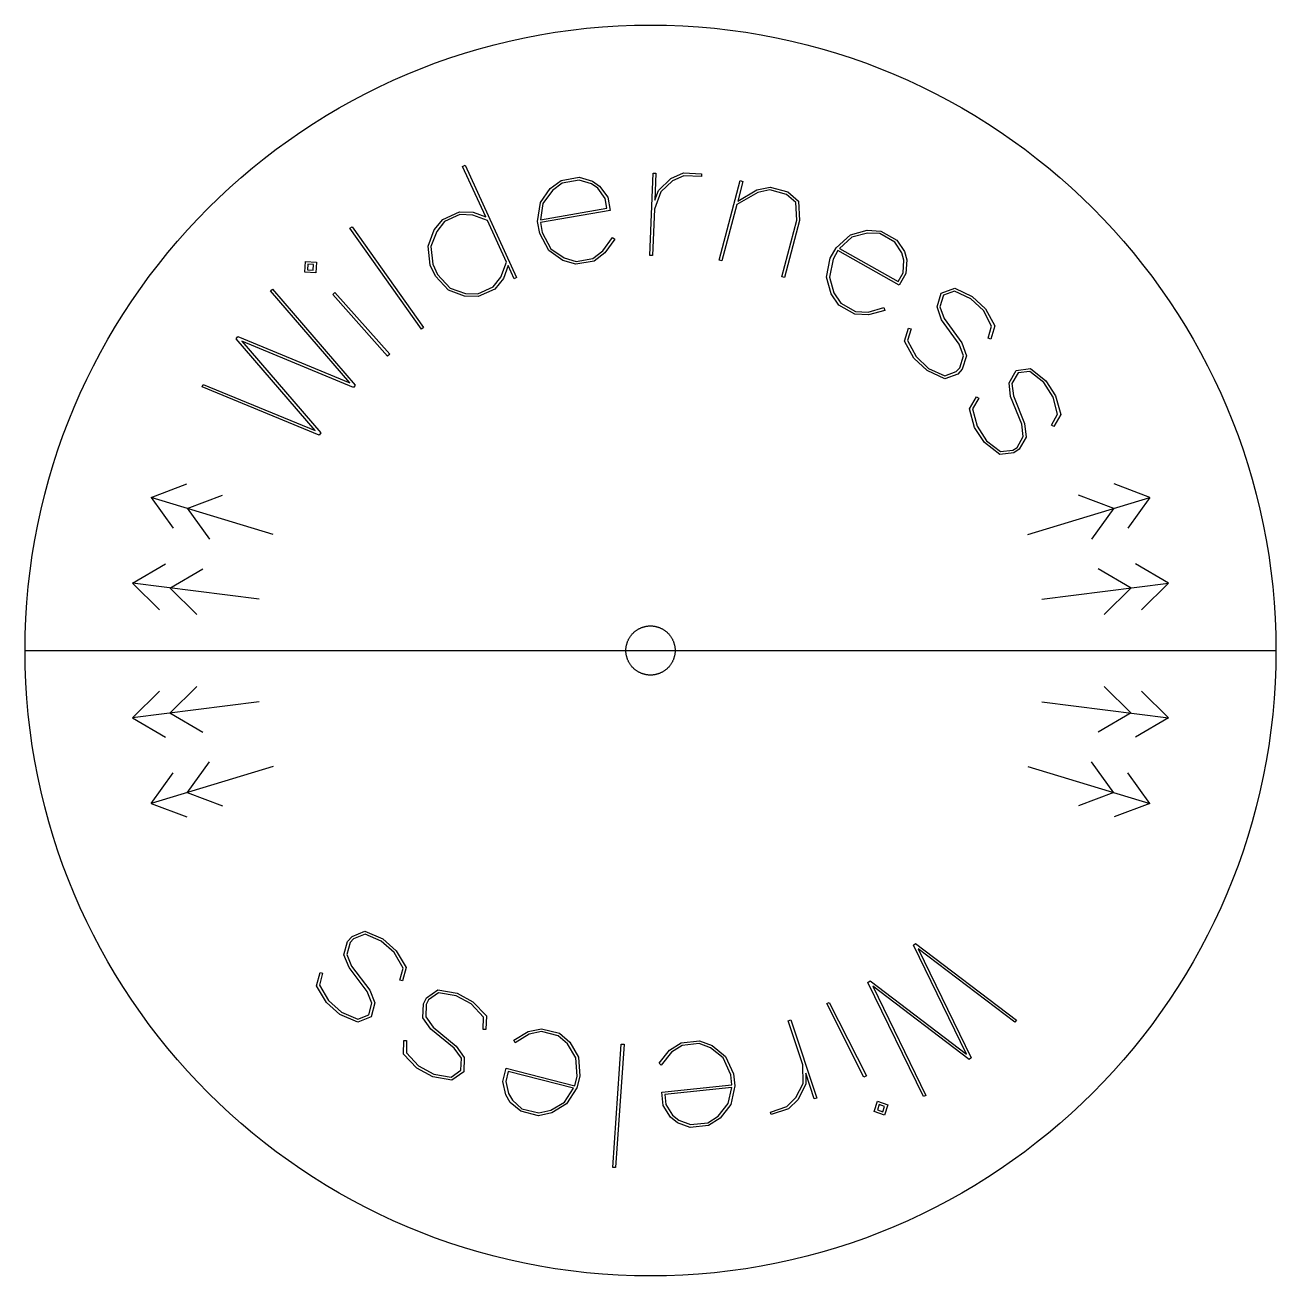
# Model space of a CAD drawing. Extents: x -395 to 418, y -217 to 240.
# Drawn here: x -292.9 to -208.9, y -32.7 to 51.3 of the extents above; entities that cross this region are included whole.
import ezdxf

# ---------------------------------------------------------------- set-up
doc = ezdxf.new("R2010")
doc.units = 0
doc.layers.add('DEFAULT', color=7, linetype='CONTINUOUS')

msp = doc.modelspace()

# ---------------------------------------------------------------- linework, layer by layer
at = {"layer": 'DEFAULT', "color": 5}
for p, q in [((-254.179, 51.203), (-253.109, 51.271)), ((-253.109, 51.271), (-252.031, 51.312)), ((-252.031, 51.312), (-250.947, 51.326)), ((-250.947, 51.326), (-249.863, 51.312)), ((-249.863, 51.312), (-248.786, 51.271)), ((-248.786, 51.271), (-247.716, 51.203)), ((-260.433, 50.25), (-259.412, 50.472)), ((-259.412, 50.472), (-258.382, 50.67)), ((-258.382, 50.67), (-257.344, 50.842)), ((-257.344, 50.842), (-256.297, 50.988)), ((-256.297, 50.988), (-255.242, 51.109)), ((-255.242, 51.109), (-254.179, 51.203)), ((-247.716, 51.203), (-246.653, 51.109)), ((-246.653, 51.109), (-245.598, 50.988)), ((-245.598, 50.988), (-244.551, 50.842)), ((-244.551, 50.842), (-243.513, 50.67)), ((-243.513, 50.67), (-242.483, 50.472)), ((-242.483, 50.472), (-241.462, 50.25)), ((-263.437, 49.437), (-262.445, 49.732)), ((-262.445, 49.732), (-261.444, 50.003)), ((-261.444, 50.003), (-260.433, 50.25)), ((-241.462, 50.25), (-240.451, 50.003)), ((-240.451, 50.003), (-239.449, 49.732)), ((-239.449, 49.732), (-238.458, 49.437)), ((-266.348, 48.412), (-265.388, 48.777)), ((-265.388, 48.777), (-264.418, 49.119)), ((-264.418, 49.119), (-263.437, 49.437)), ((-238.458, 49.437), (-237.477, 49.119)), ((-237.477, 49.119), (-236.506, 48.777)), ((-236.506, 48.777), (-235.547, 48.412)), ((-268.232, 47.615), (-267.296, 48.025)), ((-267.296, 48.025), (-266.348, 48.412)), ((-235.547, 48.412), (-234.599, 48.025)), ((-234.599, 48.025), (-233.663, 47.615)), ((-270.068, 46.731), (-269.156, 47.184)), ((-269.156, 47.184), (-268.232, 47.615)), ((-233.663, 47.615), (-232.739, 47.184)), ((-232.739, 47.184), (-231.827, 46.731)), ((-271.853, 45.761), (-270.967, 46.256)), ((-270.967, 46.256), (-270.068, 46.731)), ((-231.827, 46.731), (-230.928, 46.256)), ((-230.928, 46.256), (-230.042, 45.761)), ((-272.726, 45.245), (-271.853, 45.761)), ((-230.042, 45.761), (-229.169, 45.245)), ((-274.43, 44.153), (-273.585, 44.709)), ((-273.585, 44.709), (-272.726, 45.245)), ((-229.169, 45.245), (-228.31, 44.709)), ((-228.31, 44.709), (-227.465, 44.153)), ((-275.261, 43.577), (-274.43, 44.153)), ((-227.465, 44.153), (-226.634, 43.577)), ((-276.878, 42.368), (-276.077, 42.982)), ((-276.077, 42.982), (-275.261, 43.577)), ((-226.634, 43.577), (-225.818, 42.982)), ((-225.818, 42.982), (-225.017, 42.368)), ((-277.663, 41.735), (-276.878, 42.368)), ((-225.017, 42.368), (-224.231, 41.735)), ((-278.433, 41.084), (-277.663, 41.735)), ((-224.231, 41.735), (-223.462, 41.084)), ((-279.925, 39.728), (-279.187, 40.415)), ((-279.187, 40.415), (-278.433, 41.084)), ((-223.462, 41.084), (-222.708, 40.415)), ((-222.708, 40.415), (-221.97, 39.728)), ((-280.646, 39.024), (-279.925, 39.728)), ((-221.97, 39.728), (-221.249, 39.024)), ((-281.35, 38.303), (-280.646, 39.024)), ((-221.249, 39.024), (-220.545, 38.303)), ((-282.037, 37.565), (-281.35, 38.303)), ((-220.545, 38.303), (-219.858, 37.565)), ((-282.706, 36.811), (-282.037, 37.565)), ((-219.858, 37.565), (-219.189, 36.811)), ((-283.357, 36.041), (-282.706, 36.811)), ((-219.189, 36.811), (-218.538, 36.041)), ((-283.989, 35.256), (-283.357, 36.041)), ((-218.538, 36.041), (-217.905, 35.256)), ((-285.199, 33.639), (-284.603, 34.455)), ((-284.603, 34.455), (-283.989, 35.256)), ((-217.905, 35.256), (-217.291, 34.455)), ((-217.291, 34.455), (-216.696, 33.639)), ((-285.774, 32.808), (-285.199, 33.639)), ((-216.696, 33.639), (-216.12, 32.808)), ((-286.331, 31.963), (-285.774, 32.808)), ((-216.12, 32.808), (-215.564, 31.963)), ((-286.867, 31.104), (-286.331, 31.963)), ((-215.564, 31.963), (-215.028, 31.104)), ((-287.383, 30.231), (-286.867, 31.104)), ((-215.028, 31.104), (-214.512, 30.231)), ((-287.878, 29.345), (-287.383, 30.231)), ((-214.512, 30.231), (-214.017, 29.345)), ((-288.353, 28.446), (-287.878, 29.345)), ((-214.017, 29.345), (-213.542, 28.446)), ((-288.806, 27.534), (-288.353, 28.446)), ((-213.542, 28.446), (-213.089, 27.534)), ((-289.237, 26.61), (-288.806, 27.534)), ((-213.089, 27.534), (-212.658, 26.61)), ((-289.647, 25.674), (-289.237, 26.61)), ((-212.658, 26.61), (-212.248, 25.674)), ((-290.034, 24.726), (-289.647, 25.674)), ((-212.248, 25.674), (-211.861, 24.726)), ((-290.399, 23.767), (-290.034, 24.726)), ((-211.861, 24.726), (-211.496, 23.767)), ((-290.741, 22.796), (-290.399, 23.767)), ((-211.496, 23.767), (-211.154, 22.796)), ((-291.059, 21.815), (-290.741, 22.796)), ((-211.154, 22.796), (-210.836, 21.815)), ((-291.354, 20.824), (-291.059, 21.815)), ((-210.836, 21.815), (-210.541, 20.824)), ((-291.625, 19.822), (-291.354, 20.824)), ((-210.541, 20.824), (-210.27, 19.822)), ((-291.872, 18.811), (-291.625, 19.822)), ((-210.27, 19.822), (-210.023, 18.811)), ((-292.094, 17.79), (-291.872, 18.811)), ((-210.023, 18.811), (-209.801, 17.79)), ((-292.291, 16.76), (-292.094, 17.79)), ((-209.801, 17.79), (-209.603, 16.76)), ((-292.463, 15.722), (-292.291, 16.76)), ((-209.603, 16.76), (-209.431, 15.722)), ((-292.61, 14.675), (-292.463, 15.722)), ((-209.431, 15.722), (-209.285, 14.675)), ((-292.731, 13.62), (-292.61, 14.675)), ((-209.285, 14.675), (-209.164, 13.62)), ((-292.825, 12.557), (-292.731, 13.62)), ((-209.164, 13.62), (-209.07, 12.557)), ((-292.893, 11.487), (-292.825, 12.557)), ((-209.07, 12.557), (-209.002, 11.487)), ((-292.934, 10.41), (-292.893, 11.487)), ((-251.399, 10.913), (-251.36, 10.924)), ((-251.36, 10.924), (-251.32, 10.933)), ((-251.32, 10.933), (-251.28, 10.942)), ((-251.28, 10.942), (-251.239, 10.95)), ((-251.239, 10.95), (-251.199, 10.957)), ((-251.199, 10.957), (-251.158, 10.962)), ((-251.158, 10.962), (-251.116, 10.967)), ((-251.116, 10.967), (-251.074, 10.971)), ((-251.074, 10.971), (-251.032, 10.973)), ((-251.032, 10.973), (-250.99, 10.975)), ((-250.99, 10.975), (-250.947, 10.976)), ((-250.947, 10.976), (-250.905, 10.975)), ((-250.905, 10.975), (-250.862, 10.973)), ((-250.862, 10.973), (-250.82, 10.971)), ((-250.82, 10.971), (-250.779, 10.967)), ((-250.779, 10.967), (-250.737, 10.962)), ((-250.737, 10.962), (-250.696, 10.957)), ((-250.696, 10.957), (-250.655, 10.95)), ((-250.655, 10.95), (-250.615, 10.942)), ((-250.615, 10.942), (-250.575, 10.933)), ((-250.575, 10.933), (-250.535, 10.924)), ((-250.535, 10.924), (-250.496, 10.913)), ((-209.002, 11.487), (-208.961, 10.41)), ((-292.947, 9.326), (-292.934, 10.41)), ((-252.417, 10.077), (-252.398, 10.112)), ((-252.398, 10.112), (-252.379, 10.147)), ((-252.379, 10.147), (-252.359, 10.181)), ((-252.359, 10.181), (-252.337, 10.215)), ((-252.337, 10.215), (-252.316, 10.248)), ((-252.316, 10.248), (-252.293, 10.281)), ((-252.293, 10.281), (-252.27, 10.313)), ((-252.27, 10.313), (-252.245, 10.344)), ((-252.245, 10.344), (-252.221, 10.375)), ((-252.221, 10.375), (-252.195, 10.405)), ((-252.195, 10.405), (-252.169, 10.435)), ((-252.169, 10.435), (-252.142, 10.464)), ((-252.142, 10.464), (-252.114, 10.492)), ((-252.114, 10.492), (-252.086, 10.52)), ((-252.086, 10.52), (-252.057, 10.547)), ((-252.057, 10.547), (-252.027, 10.573)), ((-252.027, 10.573), (-251.997, 10.599)), ((-251.997, 10.599), (-251.966, 10.624)), ((-251.966, 10.624), (-251.935, 10.648)), ((-251.935, 10.648), (-251.903, 10.671)), ((-251.903, 10.671), (-251.87, 10.694)), ((-251.87, 10.694), (-251.837, 10.716)), ((-251.837, 10.716), (-251.803, 10.737)), ((-251.803, 10.737), (-251.769, 10.757)), ((-251.769, 10.757), (-251.734, 10.776)), ((-251.734, 10.776), (-251.699, 10.795)), ((-251.699, 10.795), (-251.663, 10.813)), ((-251.663, 10.813), (-251.626, 10.83)), ((-251.626, 10.83), (-251.59, 10.846)), ((-251.59, 10.846), (-251.552, 10.861)), ((-251.552, 10.861), (-251.515, 10.875)), ((-251.515, 10.875), (-251.477, 10.889)), ((-251.477, 10.889), (-251.438, 10.901)), ((-251.438, 10.901), (-251.399, 10.913)), ((-250.496, 10.913), (-250.457, 10.901)), ((-250.457, 10.901), (-250.418, 10.889)), ((-250.418, 10.889), (-250.38, 10.875)), ((-250.38, 10.875), (-250.342, 10.861)), ((-250.342, 10.861), (-250.305, 10.846)), ((-250.305, 10.846), (-250.268, 10.83)), ((-250.268, 10.83), (-250.232, 10.813)), ((-250.232, 10.813), (-250.196, 10.795)), ((-250.196, 10.795), (-250.161, 10.776)), ((-250.161, 10.776), (-250.126, 10.757)), ((-250.126, 10.757), (-250.092, 10.737)), ((-250.092, 10.737), (-250.058, 10.716)), ((-250.058, 10.716), (-250.025, 10.694)), ((-250.025, 10.694), (-249.992, 10.671)), ((-249.992, 10.671), (-249.96, 10.648)), ((-249.96, 10.648), (-249.929, 10.624)), ((-249.929, 10.624), (-249.898, 10.599)), ((-249.898, 10.599), (-249.868, 10.573)), ((-249.868, 10.573), (-249.838, 10.547)), ((-249.838, 10.547), (-249.809, 10.52)), ((-249.809, 10.52), (-249.781, 10.492)), ((-249.781, 10.492), (-249.753, 10.464)), ((-249.753, 10.464), (-249.726, 10.435)), ((-249.726, 10.435), (-249.7, 10.405)), ((-249.7, 10.405), (-249.674, 10.375)), ((-249.674, 10.375), (-249.649, 10.344)), ((-249.649, 10.344), (-249.625, 10.313)), ((-249.625, 10.313), (-249.602, 10.281)), ((-249.602, 10.281), (-249.579, 10.248)), ((-249.579, 10.248), (-249.557, 10.215)), ((-249.557, 10.215), (-249.536, 10.181)), ((-249.536, 10.181), (-249.516, 10.147)), ((-249.516, 10.147), (-249.497, 10.112)), ((-249.497, 10.112), (-249.478, 10.077)), ((-208.961, 10.41), (-208.947, 9.326)), ((-292.947, 9.326), (-208.947, 9.326)), ((-292.934, 8.242), (-292.947, 9.326)), ((-252.597, 9.368), (-252.595, 9.41)), ((-252.597, 9.326), (-252.597, 9.368)), ((-252.597, 9.283), (-252.597, 9.326)), ((-252.595, 9.241), (-252.597, 9.283)), ((-252.595, 9.41), (-252.593, 9.453)), ((-252.593, 9.199), (-252.595, 9.241)), ((-252.593, 9.453), (-252.589, 9.494)), ((-252.589, 9.494), (-252.584, 9.536)), ((-252.584, 9.536), (-252.578, 9.577)), ((-252.578, 9.577), (-252.572, 9.618)), ((-252.572, 9.618), (-252.564, 9.658)), ((-252.564, 9.658), (-252.555, 9.698)), ((-252.555, 9.698), (-252.545, 9.738)), ((-252.545, 9.738), (-252.535, 9.777)), ((-252.535, 9.777), (-252.523, 9.816)), ((-252.523, 9.816), (-252.511, 9.855)), ((-252.511, 9.855), (-252.497, 9.893)), ((-252.497, 9.893), (-252.483, 9.931)), ((-252.483, 9.931), (-252.468, 9.968)), ((-252.468, 9.968), (-252.452, 10.005)), ((-252.452, 10.005), (-252.435, 10.041)), ((-252.435, 10.041), (-252.417, 10.077)), ((-249.478, 10.077), (-249.46, 10.041)), ((-249.46, 10.041), (-249.443, 10.005)), ((-249.443, 10.005), (-249.427, 9.968)), ((-249.427, 9.968), (-249.412, 9.931)), ((-249.412, 9.931), (-249.398, 9.893)), ((-249.398, 9.893), (-249.384, 9.855)), ((-249.384, 9.855), (-249.372, 9.816)), ((-249.372, 9.816), (-249.36, 9.777)), ((-249.36, 9.777), (-249.349, 9.738)), ((-249.349, 9.738), (-249.34, 9.698)), ((-249.34, 9.698), (-249.331, 9.658)), ((-249.331, 9.658), (-249.323, 9.618)), ((-249.323, 9.618), (-249.316, 9.577)), ((-249.316, 9.577), (-249.311, 9.536)), ((-249.311, 9.536), (-249.306, 9.494)), ((-249.306, 9.494), (-249.302, 9.453)), ((-249.302, 9.453), (-249.3, 9.41)), ((-249.3, 9.241), (-249.302, 9.199)), ((-249.3, 9.41), (-249.298, 9.368)), ((-249.298, 9.283), (-249.3, 9.241)), ((-249.298, 9.368), (-249.297, 9.326)), ((-249.297, 9.326), (-249.298, 9.283)), ((-208.947, 9.326), (-208.961, 8.242)), ((-252.589, 9.157), (-252.593, 9.199)), ((-252.584, 9.115), (-252.589, 9.157)), ((-252.578, 9.074), (-252.584, 9.115)), ((-252.572, 9.034), (-252.578, 9.074)), ((-252.564, 8.993), (-252.572, 9.034)), ((-252.555, 8.953), (-252.564, 8.993)), ((-252.545, 8.913), (-252.555, 8.953)), ((-252.535, 8.874), (-252.545, 8.913)), ((-252.523, 8.835), (-252.535, 8.874)), ((-252.511, 8.796), (-252.523, 8.835)), ((-252.497, 8.758), (-252.511, 8.796)), ((-252.483, 8.721), (-252.497, 8.758)), ((-252.468, 8.683), (-252.483, 8.721)), ((-252.452, 8.647), (-252.468, 8.683)), ((-252.435, 8.61), (-252.452, 8.647)), ((-252.417, 8.574), (-252.435, 8.61)), ((-252.398, 8.539), (-252.417, 8.574)), ((-252.379, 8.504), (-252.398, 8.539)), ((-252.359, 8.47), (-252.379, 8.504)), ((-252.337, 8.436), (-252.359, 8.47)), ((-252.316, 8.403), (-252.337, 8.436)), ((-252.293, 8.37), (-252.316, 8.403)), ((-249.579, 8.403), (-249.602, 8.37)), ((-249.557, 8.436), (-249.579, 8.403)), ((-249.536, 8.47), (-249.557, 8.436)), ((-249.516, 8.504), (-249.536, 8.47)), ((-249.497, 8.539), (-249.516, 8.504)), ((-249.478, 8.574), (-249.497, 8.539)), ((-249.46, 8.61), (-249.478, 8.574)), ((-249.443, 8.647), (-249.46, 8.61)), ((-249.427, 8.683), (-249.443, 8.647)), ((-249.412, 8.721), (-249.427, 8.683)), ((-249.398, 8.758), (-249.412, 8.721)), ((-249.384, 8.796), (-249.398, 8.758)), ((-249.372, 8.835), (-249.384, 8.796)), ((-249.36, 8.874), (-249.372, 8.835)), ((-249.349, 8.913), (-249.36, 8.874)), ((-249.34, 8.953), (-249.349, 8.913)), ((-249.331, 8.993), (-249.34, 8.953)), ((-249.323, 9.034), (-249.331, 8.993)), ((-249.316, 9.074), (-249.323, 9.034)), ((-249.311, 9.115), (-249.316, 9.074)), ((-249.306, 9.157), (-249.311, 9.115)), ((-249.302, 9.199), (-249.306, 9.157)), ((-292.893, 7.164), (-292.934, 8.242)), ((-252.27, 8.338), (-252.293, 8.37)), ((-252.245, 8.307), (-252.27, 8.338)), ((-252.221, 8.276), (-252.245, 8.307)), ((-252.195, 8.246), (-252.221, 8.276)), ((-252.169, 8.216), (-252.195, 8.246)), ((-252.142, 8.187), (-252.169, 8.216)), ((-252.114, 8.159), (-252.142, 8.187)), ((-252.086, 8.131), (-252.114, 8.159)), ((-252.057, 8.104), (-252.086, 8.131)), ((-252.027, 8.078), (-252.057, 8.104)), ((-251.997, 8.052), (-252.027, 8.078)), ((-251.966, 8.028), (-251.997, 8.052)), ((-251.935, 8.003), (-251.966, 8.028)), ((-251.903, 7.98), (-251.935, 8.003)), ((-251.87, 7.957), (-251.903, 7.98)), ((-251.837, 7.936), (-251.87, 7.957)), ((-251.803, 7.914), (-251.837, 7.936)), ((-251.769, 7.894), (-251.803, 7.914)), ((-251.734, 7.875), (-251.769, 7.894)), ((-251.699, 7.856), (-251.734, 7.875)), ((-251.663, 7.838), (-251.699, 7.856)), ((-251.626, 7.821), (-251.663, 7.838)), ((-251.59, 7.805), (-251.626, 7.821)), ((-251.552, 7.79), (-251.59, 7.805)), ((-251.515, 7.776), (-251.552, 7.79)), ((-251.477, 7.762), (-251.515, 7.776)), ((-251.438, 7.75), (-251.477, 7.762)), ((-251.399, 7.738), (-251.438, 7.75)), ((-251.36, 7.728), (-251.399, 7.738)), ((-251.32, 7.718), (-251.36, 7.728)), ((-251.28, 7.709), (-251.32, 7.718)), ((-251.239, 7.701), (-251.28, 7.709)), ((-251.199, 7.695), (-251.239, 7.701)), ((-251.158, 7.689), (-251.199, 7.695)), ((-251.116, 7.684), (-251.158, 7.689)), ((-251.074, 7.68), (-251.116, 7.684)), ((-251.032, 7.678), (-251.074, 7.68)), ((-250.99, 7.676), (-251.032, 7.678)), ((-250.947, 7.676), (-250.99, 7.676)), ((-250.905, 7.676), (-250.947, 7.676)), ((-250.862, 7.678), (-250.905, 7.676)), ((-250.82, 7.68), (-250.862, 7.678)), ((-250.779, 7.684), (-250.82, 7.68)), ((-250.737, 7.689), (-250.779, 7.684)), ((-250.696, 7.695), (-250.737, 7.689)), ((-250.655, 7.701), (-250.696, 7.695)), ((-250.615, 7.709), (-250.655, 7.701)), ((-250.575, 7.718), (-250.615, 7.709)), ((-250.535, 7.728), (-250.575, 7.718)), ((-250.496, 7.738), (-250.535, 7.728)), ((-250.457, 7.75), (-250.496, 7.738)), ((-250.418, 7.762), (-250.457, 7.75)), ((-250.38, 7.776), (-250.418, 7.762)), ((-250.342, 7.79), (-250.38, 7.776)), ((-250.305, 7.805), (-250.342, 7.79)), ((-250.268, 7.821), (-250.305, 7.805)), ((-250.232, 7.838), (-250.268, 7.821)), ((-250.196, 7.856), (-250.232, 7.838)), ((-250.161, 7.875), (-250.196, 7.856)), ((-250.126, 7.894), (-250.161, 7.875)), ((-250.092, 7.914), (-250.126, 7.894)), ((-250.058, 7.936), (-250.092, 7.914)), ((-250.025, 7.957), (-250.058, 7.936)), ((-249.992, 7.98), (-250.025, 7.957)), ((-249.96, 8.003), (-249.992, 7.98)), ((-249.929, 8.028), (-249.96, 8.003)), ((-249.898, 8.052), (-249.929, 8.028)), ((-249.868, 8.078), (-249.898, 8.052)), ((-249.838, 8.104), (-249.868, 8.078)), ((-249.809, 8.131), (-249.838, 8.104)), ((-249.781, 8.159), (-249.809, 8.131)), ((-249.753, 8.187), (-249.781, 8.159)), ((-249.726, 8.216), (-249.753, 8.187)), ((-249.7, 8.246), (-249.726, 8.216)), ((-249.674, 8.276), (-249.7, 8.246)), ((-249.649, 8.307), (-249.674, 8.276)), ((-249.625, 8.338), (-249.649, 8.307)), ((-249.602, 8.37), (-249.625, 8.338)), ((-208.961, 8.242), (-209.002, 7.164)), ((-292.825, 6.094), (-292.893, 7.164)), ((-209.002, 7.164), (-209.07, 6.094)), ((-292.731, 5.031), (-292.825, 6.094)), ((-209.07, 6.094), (-209.164, 5.031)), ((-292.61, 3.976), (-292.731, 5.031)), ((-209.164, 5.031), (-209.285, 3.976)), ((-292.463, 2.929), (-292.61, 3.976)), ((-209.285, 3.976), (-209.431, 2.929)), ((-292.291, 1.891), (-292.463, 2.929)), ((-209.431, 2.929), (-209.603, 1.891)), ((-292.094, 0.861), (-292.291, 1.891)), ((-209.603, 1.891), (-209.801, 0.861)), ((-291.872, -0.16), (-292.094, 0.861)), ((-209.801, 0.861), (-210.023, -0.16)), ((-291.625, -1.171), (-291.872, -0.16)), ((-210.023, -0.16), (-210.27, -1.171)), ((-291.354, -2.172), (-291.625, -1.171)), ((-210.27, -1.171), (-210.541, -2.172)), ((-291.059, -3.164), (-291.354, -2.172)), ((-210.541, -2.172), (-210.836, -3.164)), ((-290.741, -4.145), (-291.059, -3.164)), ((-210.836, -3.164), (-211.154, -4.145)), ((-290.399, -5.115), (-290.741, -4.145)), ((-211.154, -4.145), (-211.496, -5.115)), ((-290.034, -6.075), (-290.399, -5.115)), ((-211.496, -5.115), (-211.861, -6.075)), ((-289.647, -7.023), (-290.034, -6.075)), ((-211.861, -6.075), (-212.248, -7.023)), ((-289.237, -7.959), (-289.647, -7.023)), ((-212.248, -7.023), (-212.658, -7.959)), ((-288.806, -8.883), (-289.237, -7.959)), ((-212.658, -7.959), (-213.089, -8.883)), ((-288.353, -9.795), (-288.806, -8.883)), ((-213.089, -8.883), (-213.542, -9.795)), ((-287.878, -10.694), (-288.353, -9.795)), ((-213.542, -9.795), (-214.017, -10.694)), ((-287.383, -11.58), (-287.878, -10.694)), ((-214.017, -10.694), (-214.512, -11.58)), ((-286.867, -12.453), (-287.383, -11.58)), ((-214.512, -11.58), (-215.028, -12.453)), ((-286.331, -13.312), (-286.867, -12.453)), ((-215.028, -12.453), (-215.564, -13.312)), ((-285.774, -14.157), (-286.331, -13.312)), ((-215.564, -13.312), (-216.12, -14.157)), ((-285.199, -14.988), (-285.774, -14.157)), ((-216.12, -14.157), (-216.696, -14.988)), ((-284.603, -15.804), (-285.199, -14.988)), ((-216.696, -14.988), (-217.291, -15.804)), ((-283.989, -16.605), (-284.603, -15.804)), ((-217.291, -15.804), (-217.905, -16.605)), ((-283.357, -17.39), (-283.989, -16.605)), ((-217.905, -16.605), (-218.538, -17.39)), ((-282.706, -18.16), (-283.357, -17.39)), ((-218.538, -17.39), (-219.189, -18.16)), ((-282.037, -18.914), (-282.706, -18.16)), ((-219.189, -18.16), (-219.858, -18.914)), ((-281.35, -19.652), (-282.037, -18.914)), ((-219.858, -18.914), (-220.545, -19.652)), ((-280.646, -20.373), (-281.35, -19.652)), ((-220.545, -19.652), (-221.249, -20.373)), ((-279.925, -21.077), (-280.646, -20.373)), ((-221.249, -20.373), (-221.97, -21.077)), ((-279.187, -21.764), (-279.925, -21.077)), ((-278.433, -22.433), (-279.187, -21.764)), ((-222.708, -21.764), (-223.462, -22.433)), ((-221.97, -21.077), (-222.708, -21.764)), ((-277.663, -23.084), (-278.433, -22.433)), ((-223.462, -22.433), (-224.231, -23.084)), ((-276.878, -23.716), (-277.663, -23.084)), ((-224.231, -23.084), (-225.017, -23.716)), ((-276.077, -24.331), (-276.878, -23.716)), ((-275.261, -24.926), (-276.077, -24.331)), ((-225.818, -24.331), (-226.634, -24.926)), ((-225.017, -23.716), (-225.818, -24.331)), ((-274.43, -25.501), (-275.261, -24.926)), ((-226.634, -24.926), (-227.465, -25.501)), ((-273.585, -26.058), (-274.43, -25.501)), ((-227.465, -25.501), (-228.31, -26.058)), ((-272.726, -26.594), (-273.585, -26.058)), ((-271.853, -27.11), (-272.726, -26.594)), ((-229.169, -26.594), (-230.042, -27.11)), ((-228.31, -26.058), (-229.169, -26.594)), ((-270.967, -27.605), (-271.853, -27.11)), ((-270.068, -28.08), (-270.967, -27.605)), ((-230.928, -27.605), (-231.827, -28.08)), ((-230.042, -27.11), (-230.928, -27.605)), ((-269.156, -28.533), (-270.068, -28.08)), ((-268.232, -28.964), (-269.156, -28.533)), ((-232.739, -28.533), (-233.663, -28.964)), ((-231.827, -28.08), (-232.739, -28.533)), ((-267.296, -29.374), (-268.232, -28.964)), ((-266.348, -29.761), (-267.296, -29.374)), ((-234.599, -29.374), (-235.547, -29.761)), ((-233.663, -28.964), (-234.599, -29.374)), ((-265.388, -30.126), (-266.348, -29.761)), ((-264.418, -30.468), (-265.388, -30.126)), ((-236.506, -30.126), (-237.477, -30.468)), ((-235.547, -29.761), (-236.506, -30.126)), ((-263.437, -30.786), (-264.418, -30.468)), ((-262.445, -31.081), (-263.437, -30.786)), ((-238.458, -30.786), (-239.449, -31.081)), ((-237.477, -30.468), (-238.458, -30.786)), ((-261.444, -31.352), (-262.445, -31.081)), ((-260.433, -31.599), (-261.444, -31.352)), ((-259.412, -31.821), (-260.433, -31.599)), ((-258.382, -32.018), (-259.412, -31.821)), ((-242.483, -31.821), (-243.513, -32.018)), ((-241.462, -31.599), (-242.483, -31.821)), ((-240.451, -31.352), (-241.462, -31.599)), ((-239.449, -31.081), (-240.451, -31.352)), ((-257.344, -32.19), (-258.382, -32.018)), ((-256.297, -32.337), (-257.344, -32.19)), ((-255.242, -32.458), (-256.297, -32.337)), ((-254.179, -32.552), (-255.242, -32.458)), ((-253.109, -32.62), (-254.179, -32.552)), ((-252.031, -32.661), (-253.109, -32.62)), ((-250.947, -32.674), (-252.031, -32.661)), ((-249.863, -32.661), (-250.947, -32.674)), ((-248.786, -32.62), (-249.863, -32.661)), ((-247.716, -32.552), (-248.786, -32.62)), ((-246.653, -32.458), (-247.716, -32.552)), ((-245.598, -32.337), (-246.653, -32.458)), ((-244.551, -32.19), (-245.598, -32.337)), ((-243.513, -32.018), (-244.551, -32.19))]:
    msp.add_line(p, q, dxfattribs=at)
at = {"layer": 'DEFAULT', "color": 1}
for p, q in [((-263.563, 41.835), (-263.397, 41.911)), ((-262.004, 38.438), (-263.563, 41.835)), ((-263.397, 41.911), (-259.935, 34.366)), ((-250.989, 35.848), (-250.779, 41.378)), ((-250.779, 41.378), (-250.598, 41.371)), ((-250.598, 41.371), (-250.667, 39.554)), ((-249.574, 41.018), (-248.738, 41.389)), ((-248.703, 41.206), (-249.466, 40.855)), ((-248.738, 41.389), (-247.526, 41.343)), ((-247.533, 41.161), (-248.703, 41.206)), ((-247.526, 41.343), (-247.533, 41.161)), ((-258.339, 39.397), (-257.683, 40.351)), ((-257.683, 40.351), (-256.938, 40.89)), ((-256.878, 40.716), (-257.539, 40.217)), ((-256.938, 40.89), (-255.728, 41.103)), ((-255.738, 40.916), (-256.878, 40.716)), ((-254.92, 40.662), (-255.738, 40.916)), ((-255.728, 41.103), (-254.849, 40.848)), ((-254.492, 40.362), (-254.92, 40.662)), ((-254.849, 40.848), (-254.364, 40.508)), ((-253.991, 39.686), (-254.492, 40.362)), ((-254.364, 40.508), (-253.82, 39.764)), ((-250.421, 40.223), (-249.574, 41.018)), ((-249.466, 40.855), (-250.261, 40.131)), ((-246.338, 35.527), (-244.919, 40.876)), ((-244.743, 40.829), (-245.094, 39.508)), ((-244.919, 40.876), (-244.743, 40.829)), ((-243.817, 40.258), (-242.92, 40.437)), ((-242.92, 40.437), (-241.726, 40.12)), ((-257.539, 40.217), (-258.171, 39.339)), ((-253.874, 39.021), (-253.991, 39.686)), ((-253.82, 39.764), (-253.664, 38.873)), ((-250.261, 40.131), (-250.689, 38.966)), ((-250.667, 39.554), (-250.421, 40.223)), ((-243.747, 40.076), (-245.158, 39.266)), ((-245.094, 39.508), (-243.817, 40.258)), ((-242.926, 40.25), (-243.747, 40.076)), ((-241.814, 39.955), (-242.926, 40.25)), ((-241.199, 39.407), (-241.814, 39.955)), ((-241.726, 40.12), (-241.017, 39.504)), ((-241.017, 39.504), (-240.942, 38.196)), ((-264.895, 38.276), (-263.778, 38.789)), ((-263.778, 38.789), (-262.864, 38.766)), ((-262.864, 38.766), (-262.004, 38.438)), ((-258.53, 38.126), (-258.339, 39.397)), ((-253.664, 38.873), (-258.333, 38.055)), ((-258.171, 39.339), (-258.332, 38.239)), ((-258.332, 38.239), (-253.874, 39.021)), ((-250.689, 38.966), (-250.807, 35.841)), ((-245.158, 39.266), (-246.162, 35.48)), ((-241.121, 38.231), (-241.199, 39.407)), ((-265.479, 37.565), (-264.895, 38.276)), ((-264.778, 38.129), (-265.305, 37.466)), ((-263.741, 38.606), (-264.778, 38.129)), ((-262.885, 38.568), (-263.741, 38.606)), ((-261.899, 38.21), (-262.885, 38.568)), ((-260.612, 35.406), (-261.899, 38.21)), ((-258.389, 37.323), (-258.53, 38.126)), ((-258.333, 38.055), (-258.218, 37.4)), ((-242.134, 34.412), (-241.121, 38.231)), ((-240.942, 38.196), (-241.959, 34.365)), ((-271.136, 37.677), (-270.988, 37.782)), ((-266.334, 30.905), (-271.136, 37.677)), ((-270.988, 37.782), (-266.186, 31.01)), ((-265.871, 36.476), (-265.479, 37.565)), ((-265.305, 37.466), (-265.695, 36.464)), ((-257.777, 36.193), (-258.389, 37.323)), ((-258.218, 37.4), (-257.631, 36.306)), ((-254.139, 36.154), (-253.508, 37.06)), ((-253.508, 37.06), (-253.348, 36.948)), ((-238.471, 36.368), (-237.515, 37.227)), ((-237.422, 37.075), (-238.246, 36.33)), ((-237.515, 37.227), (-236.402, 37.547)), ((-236.376, 37.352), (-237.422, 37.075)), ((-236.402, 37.547), (-235.485, 37.489)), ((-235.549, 37.316), (-236.376, 37.352)), ((-234.542, 36.745), (-235.549, 37.316)), ((-235.485, 37.489), (-234.415, 36.882)), ((-265.733, 35.199), (-265.871, 36.476)), ((-265.695, 36.464), (-265.564, 35.266)), ((-256.837, 35.524), (-257.777, 36.193)), ((-257.631, 36.306), (-256.738, 35.691)), ((-254.817, 35.649), (-254.139, 36.154)), ((-253.348, 36.948), (-254.003, 36.021)), ((-238.873, 35.659), (-238.471, 36.368)), ((-238.364, 36.188), (-238.692, 35.61)), ((-234.241, 33.849), (-238.364, 36.188)), ((-238.246, 36.33), (-234.309, 34.097)), ((-234.072, 36.029), (-234.542, 36.745)), ((-234.415, 36.882), (-233.899, 36.128)), ((-233.899, 36.128), (-233.742, 35.556)), ((-274.161, 34.724), (-274.118, 35.456)), ((-274.118, 35.456), (-273.386, 35.412)), ((-273.386, 35.412), (-273.43, 34.681)), ((-260.996, 34.391), (-260.612, 35.406)), ((-255.952, 35.265), (-256.837, 35.524)), ((-256.738, 35.691), (-255.942, 35.452)), ((-254.741, 35.478), (-255.952, 35.265)), ((-255.942, 35.452), (-254.817, 35.649)), ((-254.003, 36.021), (-254.741, 35.478)), ((-250.807, 35.841), (-250.989, 35.848)), ((-246.162, 35.48), (-246.338, 35.527)), ((-239.119, 34.398), (-238.873, 35.659)), ((-238.692, 35.61), (-238.935, 34.393)), ((-233.933, 35.525), (-234.072, 36.029)), ((-233.976, 34.685), (-233.933, 35.525)), ((-233.742, 35.556), (-233.795, 34.636)), ((-273.43, 34.681), (-274.161, 34.724)), ((-273.952, 35.27), (-273.975, 34.889)), ((-273.975, 34.889), (-273.595, 34.866)), ((-273.572, 35.247), (-273.952, 35.27)), ((-273.595, 34.866), (-273.572, 35.247)), ((-265.393, 34.457), (-265.733, 35.199)), ((-265.564, 35.266), (-265.247, 34.575)), ((-264.514, 33.52), (-265.393, 34.457)), ((-265.247, 34.575), (-264.402, 33.666)), ((-260.507, 35.177), (-260.82, 34.312)), ((-260.101, 34.29), (-260.507, 35.177)), ((-234.309, 34.097), (-233.976, 34.685)), ((-233.795, 34.636), (-234.241, 33.849)), ((-264.402, 33.666), (-263.381, 33.298)), ((-262.551, 33.269), (-261.522, 33.741)), ((-261.522, 33.741), (-260.996, 34.391)), ((-260.82, 34.312), (-261.396, 33.598)), ((-259.935, 34.366), (-260.101, 34.29)), ((-241.959, 34.365), (-242.134, 34.412)), ((-238.82, 33.284), (-239.119, 34.398)), ((-238.935, 34.393), (-238.637, 33.349)), ((-231.429, 33.322), (-230.519, 33.661)), ((-230.519, 33.661), (-229.341, 33.103)), ((-276.468, 33.468), (-276.329, 33.587)), ((-271.145, 27.295), (-276.468, 33.468)), ((-276.329, 33.587), (-270.771, 27.141)), ((-272.271, 33.234), (-272.134, 33.354)), ((-268.597, 29.095), (-272.271, 33.234)), ((-272.134, 33.354), (-268.461, 29.215)), ((-263.435, 33.112), (-264.514, 33.52)), ((-262.513, 33.086), (-263.435, 33.112)), ((-263.381, 33.298), (-262.551, 33.269)), ((-261.396, 33.598), (-262.513, 33.086)), ((-238.302, 32.521), (-238.82, 33.284)), ((-238.637, 33.349), (-238.175, 32.659)), ((-231.707, 32.402), (-231.429, 33.322)), ((-231.275, 33.184), (-231.515, 32.407)), ((-230.531, 33.45), (-231.275, 33.184)), ((-229.444, 32.95), (-230.531, 33.45)), ((-228.595, 32.149), (-229.444, 32.95)), ((-229.341, 33.103), (-228.462, 32.274)), ((-237.232, 31.915), (-238.302, 32.521)), ((-238.175, 32.659), (-237.182, 32.095)), ((-237.182, 32.095), (-236.337, 32.054)), ((-236.337, 32.054), (-235.274, 32.351)), ((-235.222, 32.163), (-236.317, 31.865)), ((-235.274, 32.351), (-235.222, 32.163)), ((-231.397, 31.533), (-231.707, 32.402)), ((-231.515, 32.407), (-231.223, 31.621)), ((-228.043, 31.098), (-228.595, 32.149)), ((-228.462, 32.274), (-227.832, 31.127)), ((-236.317, 31.865), (-237.232, 31.915)), ((-230.228, 29.893), (-231.397, 31.533)), ((-231.223, 31.621), (-230.053, 29.98)), ((-228.269, 30.288), (-228.043, 31.098)), ((-227.832, 31.127), (-228.099, 30.242)), ((-278.767, 30.247), (-278.657, 30.399)), ((-273.456, 24.095), (-278.767, 30.247)), ((-278.657, 30.399), (-271.145, 27.295)), ((-266.186, 31.01), (-266.334, 30.905)), ((-233.881, 30.096), (-233.614, 30.973)), ((-233.442, 30.934), (-233.68, 30.131)), ((-233.614, 30.973), (-233.442, 30.934)), ((-228.099, 30.242), (-228.269, 30.288)), ((-270.881, 26.989), (-278.395, 30.094)), ((-278.395, 30.094), (-273.082, 23.94)), ((-233.259, 28.948), (-233.881, 30.096)), ((-233.68, 30.131), (-233.113, 29.06)), ((-229.937, 29.103), (-230.228, 29.893)), ((-230.053, 29.98), (-229.738, 29.107)), ((-268.461, 29.215), (-268.597, 29.095)), ((-232.38, 28.12), (-233.259, 28.948)), ((-233.113, 29.06), (-232.271, 28.266)), ((-230.175, 28.306), (-229.937, 29.103)), ((-229.738, 29.107), (-230.012, 28.213)), ((-231.194, 27.562), (-232.38, 28.12)), ((-232.271, 28.266), (-231.191, 27.771)), ((-230.315, 27.892), (-231.194, 27.562)), ((-231.191, 27.771), (-230.413, 28.053)), ((-230.413, 28.053), (-230.175, 28.306)), ((-230.012, 28.213), (-230.315, 27.892)), ((-226.871, 27.304), (-226.388, 28.135)), ((-226.27, 27.966), (-226.683, 27.264)), ((-226.388, 28.135), (-225.424, 28.254)), ((-225.484, 28.051), (-226.27, 27.966)), ((-224.543, 27.313), (-225.484, 28.051)), ((-225.424, 28.254), (-224.407, 27.438)), ((-281.059, 27.034), (-280.994, 27.198)), ((-273.191, 23.789), (-281.059, 27.034)), ((-280.994, 27.198), (-273.456, 24.095)), ((-270.771, 27.141), (-270.881, 26.989)), ((-226.77, 26.387), (-226.871, 27.304)), ((-226.683, 27.264), (-226.581, 26.433)), ((-223.902, 26.338), (-224.543, 27.313)), ((-224.407, 27.438), (-223.744, 26.429)), ((-229.52, 25.564), (-229.058, 26.356)), ((-228.899, 26.278), (-229.317, 25.552)), ((-229.058, 26.356), (-228.899, 26.278)), ((-226.013, 24.521), (-226.77, 26.387)), ((-226.581, 26.433), (-225.823, 24.565)), ((-223.608, 25.187), (-223.902, 26.338)), ((-223.744, 26.429), (-223.397, 25.167)), ((-229.181, 24.304), (-229.52, 25.564)), ((-229.317, 25.552), (-229.012, 24.379)), ((-229.012, 24.379), (-228.377, 23.412)), ((-225.913, 23.685), (-226.013, 24.521)), ((-225.823, 24.565), (-225.719, 23.643)), ((-224.016, 24.452), (-223.608, 25.187)), ((-223.861, 24.367), (-224.016, 24.452)), ((-223.397, 25.167), (-223.861, 24.367)), ((-273.082, 23.94), (-273.191, 23.789)), ((-228.518, 23.294), (-229.181, 24.304)), ((-226.329, 22.964), (-225.913, 23.685)), ((-225.719, 23.643), (-226.192, 22.837)), ((-227.493, 22.477), (-228.518, 23.294)), ((-228.377, 23.412), (-227.442, 22.68)), ((-227.442, 22.68), (-226.62, 22.774)), ((-226.62, 22.774), (-226.329, 22.964)), ((-226.192, 22.837), (-226.561, 22.595)), ((-226.561, 22.595), (-227.493, 22.477)), ((-284.481, 19.606), (-282.091, 20.506)), ((-217.414, 19.606), (-219.804, 20.506)), ((-284.481, 19.606), (-282.991, 17.532)), ((-276.278, 17.123), (-284.481, 19.606)), ((-282.066, 18.866), (-279.676, 19.765)), ((-225.617, 17.123), (-217.414, 19.606)), ((-219.829, 18.866), (-222.219, 19.765)), ((-217.414, 19.606), (-218.904, 17.532)), ((-282.061, 18.883), (-280.571, 16.809)), ((-219.834, 18.883), (-221.324, 16.809)), ((-285.728, 13.847), (-283.523, 15.134)), ((-216.166, 13.847), (-218.372, 15.134)), ((-283.224, 13.521), (-281.018, 14.808)), ((-218.671, 13.521), (-220.877, 14.808)), ((-277.226, 12.772), (-285.728, 13.847)), ((-285.728, 13.847), (-283.913, 12.052)), ((-283.221, 13.539), (-281.406, 11.743)), ((-224.669, 12.772), (-216.166, 13.847)), ((-218.673, 13.539), (-220.489, 11.743)), ((-216.166, 13.847), (-217.982, 12.052)), ((-283.221, 5.112), (-281.406, 6.908)), ((-218.673, 5.112), (-220.489, 6.908)), ((-285.728, 4.804), (-283.913, 6.6)), ((-216.166, 4.804), (-217.982, 6.6)), ((-277.226, 5.88), (-285.728, 4.804)), ((-283.224, 5.13), (-281.018, 3.843)), ((-224.669, 5.88), (-216.166, 4.804)), ((-218.671, 5.13), (-220.877, 3.843)), ((-285.728, 4.804), (-283.523, 3.517)), ((-216.166, 4.804), (-218.372, 3.517)), ((-282.061, -0.231), (-280.571, 1.843)), ((-219.834, -0.231), (-221.324, 1.843)), ((-276.278, 1.529), (-284.481, -0.955)), ((-284.481, -0.955), (-282.991, 1.119)), ((-225.617, 1.529), (-217.414, -0.955)), ((-217.414, -0.955), (-218.904, 1.119)), ((-282.066, -0.215), (-279.676, -1.114)), ((-219.829, -0.215), (-222.219, -1.114)), ((-284.481, -0.955), (-282.091, -1.854)), ((-217.414, -0.955), (-219.804, -1.854)), ((-271.283, -10.205), (-270.99, -9.875)), ((-270.887, -10.033), (-271.117, -10.292)), ((-270.99, -9.875), (-270.121, -9.518)), ((-270.118, -9.727), (-270.887, -10.033)), ((-270.121, -9.518), (-268.918, -10.039)), ((-269.024, -10.189), (-270.118, -9.727)), ((-268.918, -10.039), (-268.015, -10.84)), ((-271.529, -11.107), (-271.283, -10.205)), ((-271.117, -10.292), (-271.331, -11.097)), ((-268.158, -10.957), (-269.024, -10.189)), ((-268.015, -10.84), (-267.358, -11.968)), ((-233.295, -10.469), (-233.151, -10.351)), ((-229.727, -17.775), (-233.295, -10.469)), ((-233.151, -10.351), (-226.371, -15.495)), ((-226.476, -15.637), (-232.973, -10.715)), ((-232.973, -10.715), (-229.406, -18.018)), ((-271.187, -11.97), (-271.529, -11.107)), ((-271.331, -11.097), (-271.016, -11.878)), ((-267.557, -12.009), (-268.158, -10.957)), ((-273.372, -13.185), (-273.133, -12.292)), ((-272.961, -12.333), (-273.163, -13.149)), ((-273.133, -12.292), (-272.961, -12.333)), ((-269.968, -13.574), (-271.187, -11.97)), ((-271.016, -11.878), (-269.797, -13.481)), ((-267.771, -12.82), (-267.557, -12.009)), ((-267.358, -11.968), (-267.597, -12.853)), ((-272.707, -14.312), (-273.372, -13.185)), ((-273.163, -13.149), (-272.578, -14.183)), ((-267.597, -12.853), (-267.771, -12.82)), ((-236.345, -12.975), (-236.201, -12.857)), ((-232.615, -20.625), (-236.345, -12.975)), ((-236.201, -12.857), (-229.727, -17.775)), ((-229.551, -18.137), (-236.023, -13.22)), ((-236.023, -13.22), (-232.451, -20.546)), ((-272.578, -14.183), (-271.705, -14.957)), ((-269.652, -14.351), (-269.968, -13.574)), ((-269.797, -13.481), (-269.461, -14.34)), ((-266.195, -14.396), (-265.987, -14.007)), ((-265.849, -14.136), (-266.013, -14.442)), ((-265.987, -14.007), (-265.224, -13.458)), ((-265.172, -13.661), (-265.849, -14.136)), ((-265.224, -13.458), (-263.933, -13.687)), ((-264.001, -13.857), (-265.172, -13.661)), ((-262.981, -14.403), (-264.001, -13.857)), ((-263.933, -13.687), (-262.869, -14.257)), ((-262.869, -14.257), (-261.968, -15.202)), ((-271.804, -15.113), (-272.707, -14.312)), ((-270.609, -15.635), (-271.804, -15.113)), ((-271.705, -14.957), (-270.604, -15.423)), ((-269.868, -15.135), (-269.652, -14.351)), ((-269.461, -14.34), (-269.709, -15.268)), ((-266.225, -15.33), (-266.195, -14.396)), ((-266.013, -14.442), (-266.035, -15.275)), ((-262.153, -15.288), (-262.981, -14.403)), ((-239.105, -14.388), (-238.943, -14.306)), ((-236.612, -19.328), (-239.105, -14.388)), ((-238.943, -14.306), (-236.45, -19.246)), ((-269.709, -15.268), (-270.609, -15.635)), ((-270.604, -15.423), (-269.868, -15.135)), ((-265.693, -16.091), (-266.225, -15.33)), ((-266.035, -15.275), (-265.547, -15.961)), ((-262.173, -16.126), (-262.153, -15.288)), ((-261.968, -15.202), (-261.996, -16.118)), ((-241.704, -15.533), (-241.532, -15.476)), ((-240.715, -18.5), (-241.704, -15.533)), ((-241.532, -15.476), (-239.78, -20.725)), ((-226.371, -15.495), (-226.476, -15.637)), ((-264.135, -17.369), (-265.693, -16.091)), ((-265.547, -15.961), (-263.99, -17.239)), ((-261.996, -16.118), (-262.173, -16.126)), ((-260.13, -16.844), (-259.154, -16.268)), ((-259.084, -16.445), (-260.031, -17.012)), ((-259.154, -16.268), (-258.257, -16.074)), ((-258.258, -16.262), (-259.084, -16.445)), ((-257.152, -16.543), (-258.258, -16.262)), ((-258.257, -16.074), (-257.066, -16.377)), ((-256.523, -17.087), (-257.152, -16.543)), ((-257.066, -16.377), (-256.365, -16.976)), ((-267.537, -17.779), (-267.511, -16.854)), ((-267.511, -16.854), (-267.335, -16.854)), ((-267.335, -16.854), (-267.342, -17.695)), ((-263.648, -18.051), (-264.135, -17.369)), ((-263.99, -17.239), (-263.464, -17.996)), ((-260.031, -17.012), (-260.13, -16.844)), ((-255.961, -18.015), (-256.523, -17.087)), ((-256.365, -16.976), (-255.782, -17.971)), ((-253.483, -25.384), (-252.906, -17.103)), ((-252.724, -17.116), (-253.302, -25.397)), ((-252.906, -17.103), (-252.724, -17.116)), ((-250.376, -18.394), (-249.662, -17.513)), ((-249.662, -17.513), (-248.889, -17.02)), ((-248.824, -17.196), (-249.535, -17.655)), ((-248.889, -17.02), (-247.667, -16.888)), ((-247.689, -17.073), (-248.824, -17.196)), ((-246.911, -17.364), (-247.689, -17.073)), ((-247.667, -16.888), (-246.801, -17.205)), ((-246.06, -18.037), (-246.911, -17.364)), ((-246.801, -17.205), (-245.907, -17.934)), ((-266.629, -18.721), (-267.537, -17.779)), ((-267.342, -17.695), (-266.533, -18.566)), ((-263.676, -18.864), (-263.648, -18.051)), ((-263.464, -17.996), (-263.491, -18.957)), ((-255.874, -19.253), (-255.961, -18.015)), ((-255.782, -17.971), (-255.686, -19.252)), ((-250.224, -18.516), (-250.376, -18.394)), ((-249.535, -17.655), (-250.224, -18.516)), ((-245.547, -19.167), (-246.06, -18.037)), ((-245.907, -17.934), (-245.371, -19.101)), ((-229.406, -18.018), (-229.551, -18.137)), ((-265.564, -19.291), (-266.629, -18.721)), ((-266.533, -18.566), (-265.505, -19.117)), ((-264.281, -19.522), (-265.564, -19.291)), ((-265.505, -19.117), (-264.325, -19.315)), ((-264.325, -19.315), (-263.676, -18.864)), ((-263.491, -18.957), (-264.281, -19.522)), ((-260.855, -19.606), (-260.632, -18.73)), ((-260.501, -18.951), (-260.667, -19.605)), ((-260.632, -18.73), (-256.037, -19.897)), ((-256.114, -20.065), (-260.501, -18.951)), ((-256.037, -19.897), (-255.874, -19.253)), ((-255.686, -19.252), (-255.887, -20.043)), ((-245.475, -19.828), (-245.547, -19.167)), ((-245.371, -19.101), (-245.283, -19.913)), ((-240.705, -19.741), (-240.715, -18.5)), ((-239.953, -20.783), (-240.528, -19.058)), ((-240.528, -19.058), (-240.523, -19.77)), ((-236.45, -19.246), (-236.612, -19.328)), ((-260.663, -20.508), (-260.855, -19.606)), ((-260.667, -19.605), (-260.486, -20.427)), ((-256.711, -21.001), (-256.114, -20.065)), ((-255.887, -20.043), (-256.582, -21.123)), ((-250.188, -20.337), (-245.475, -19.828)), ((-245.489, -20.012), (-249.988, -20.498)), ((-245.722, -21.099), (-245.489, -20.012)), ((-245.283, -19.913), (-245.558, -21.167)), ((-241.194, -20.699), (-240.705, -19.741)), ((-240.523, -19.77), (-241.035, -20.813)), ((-260.36, -21.017), (-260.663, -20.508)), ((-260.486, -20.427), (-260.219, -20.876)), ((-260.219, -20.876), (-259.577, -21.443)), ((-250.091, -21.235), (-250.188, -20.337)), ((-249.988, -20.498), (-249.916, -21.17)), ((-241.785, -21.296), (-241.194, -20.699)), ((-241.035, -20.813), (-241.687, -21.455)), ((-239.78, -20.725), (-239.953, -20.783)), ((-235.929, -21.638), (-235.699, -20.942)), ((-235.699, -20.942), (-235.003, -21.171)), ((-232.451, -20.546), (-232.615, -20.625)), ((-259.663, -21.609), (-260.36, -21.017)), ((-258.471, -21.912), (-259.663, -21.609)), ((-259.577, -21.443), (-258.455, -21.728)), ((-257.571, -21.725), (-258.471, -21.912)), ((-258.455, -21.728), (-257.648, -21.544)), ((-257.648, -21.544), (-256.711, -21.001)), ((-256.582, -21.123), (-257.571, -21.725)), ((-249.597, -22.014), (-250.091, -21.235)), ((-249.916, -21.17), (-249.46, -21.877)), ((-246.41, -21.934), (-245.722, -21.099)), ((-245.558, -21.167), (-246.275, -22.077)), ((-242.895, -21.666), (-241.785, -21.296)), ((-242.837, -21.839), (-242.895, -21.666)), ((-241.687, -21.455), (-242.837, -21.839)), ((-235.232, -21.868), (-235.929, -21.638)), ((-235.587, -21.164), (-235.707, -21.526)), ((-235.707, -21.526), (-235.345, -21.645)), ((-235.225, -21.283), (-235.587, -21.164)), ((-235.345, -21.645), (-235.225, -21.283)), ((-235.003, -21.171), (-235.232, -21.868)), ((-249.136, -22.385), (-249.597, -22.014)), ((-249.46, -21.877), (-249.053, -22.204)), ((-248.276, -22.697), (-249.136, -22.385)), ((-249.053, -22.204), (-248.254, -22.512)), ((-247.054, -22.565), (-248.276, -22.697)), ((-248.254, -22.512), (-247.103, -22.388)), ((-247.103, -22.388), (-246.41, -21.934)), ((-246.275, -22.077), (-247.054, -22.565)), ((-253.302, -25.397), (-253.483, -25.384))]:
    msp.add_line(p, q, dxfattribs=at)

doc.saveas('drawing.dxf')
